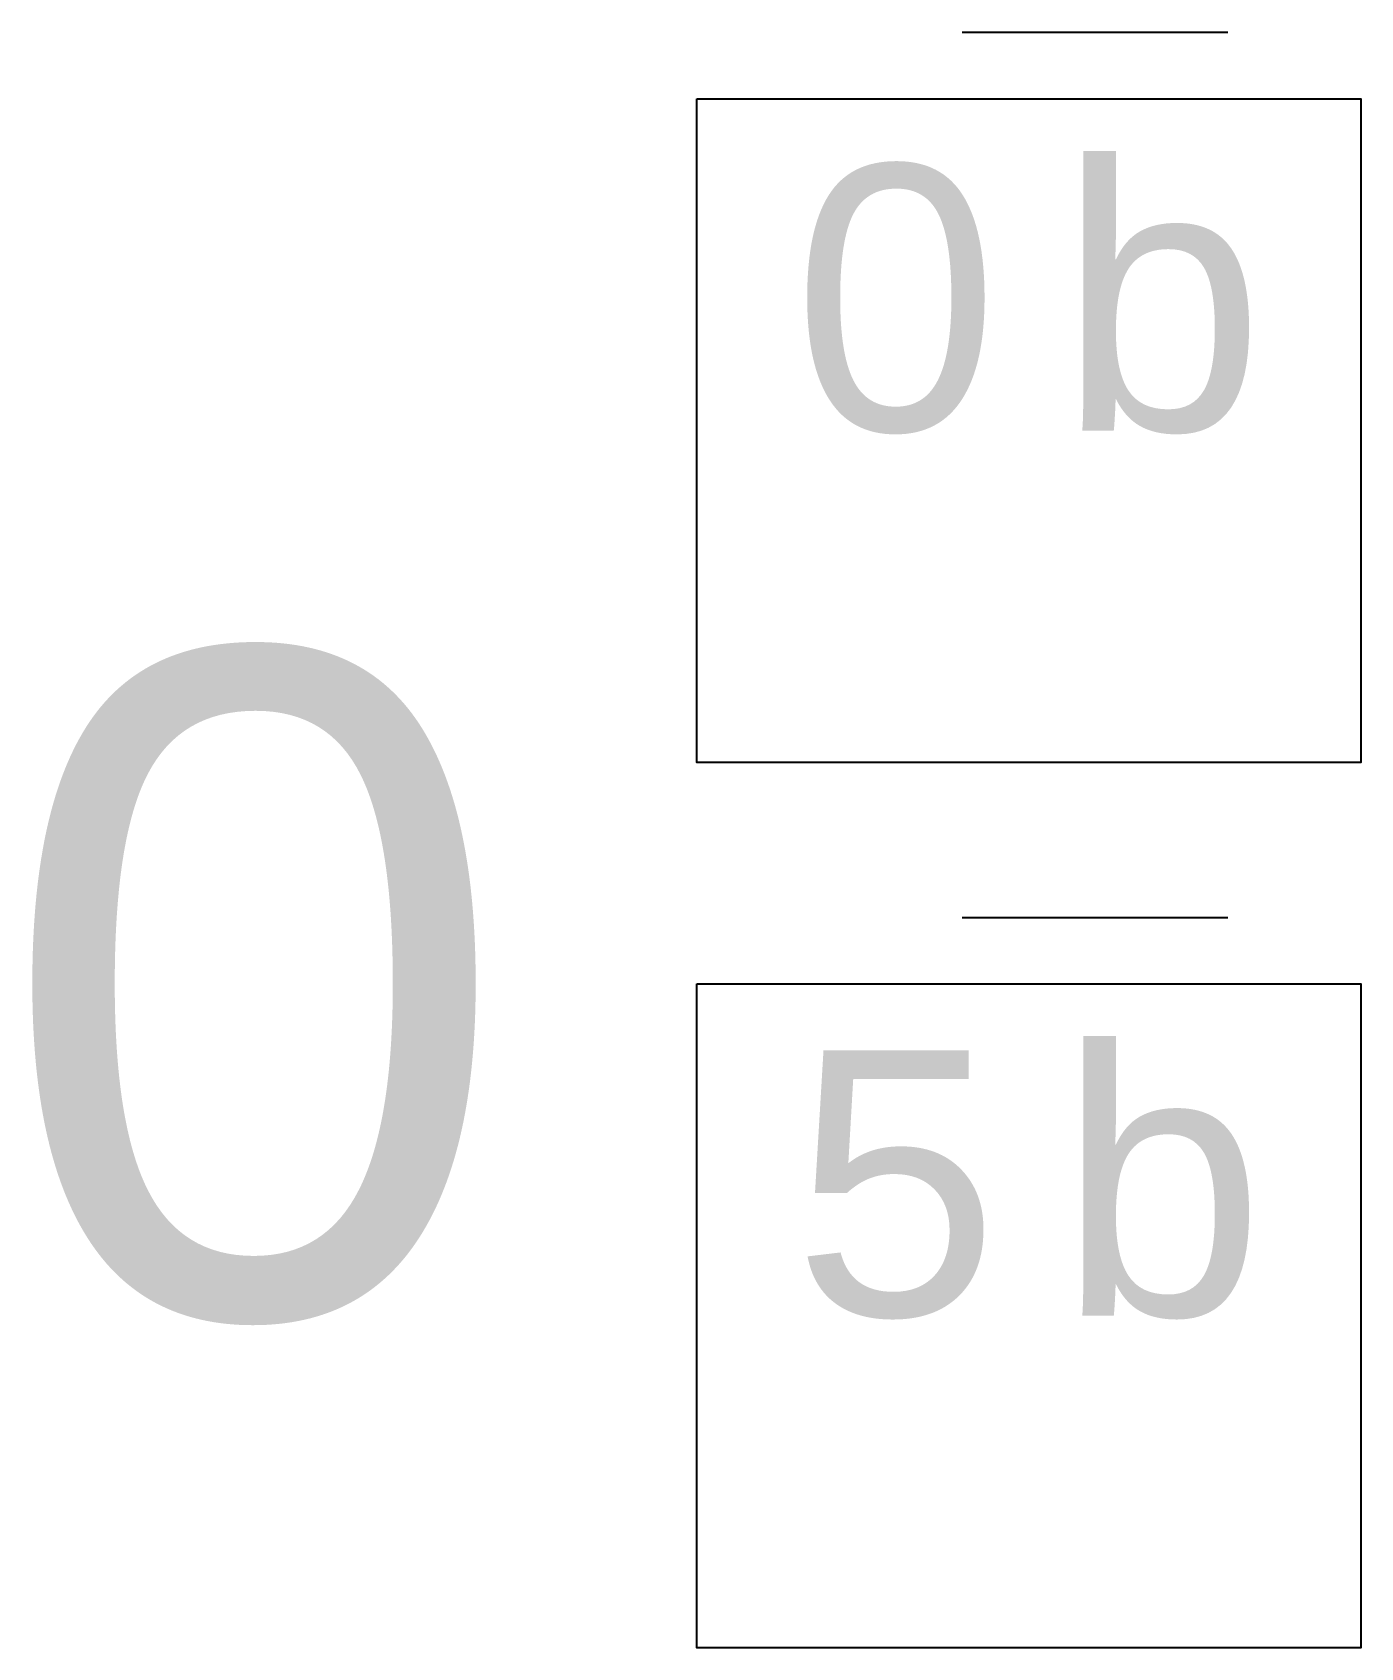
# Model space of a CAD drawing. Header units: inches. Extents: x 810 to 870, y 410 to 483.
import ezdxf
from ezdxf.enums import TextEntityAlignment as Align

# ---------------------------------------------------------------- set-up
doc = ezdxf.new("R2010")
doc.units = ezdxf.units.IN
doc.layers.get('0').update_dxf_attribs({"lineweight": 25, "true_color": 0xffffff})
doc.layers.add('blue', color=5, linetype='Continuous', true_color=0x0000ff)
doc.layers.add('z_annotations_thick', color=253, linetype='Continuous', lineweight=200, true_color=0xa0a0a4)
doc.styles.add('textstyle17', font='')
doc.styles.add('textstyle18', font='')
doc.styles.add('textstyle19', font='')
doc.styles.add('textstyle20', font='')
doc.styles.add('textstyle21', font='')
doc.styles.add('textstyle22', font='')
doc.styles.add('textstyle23', font='')
doc.styles.get('textstyle17').set_extended_font_data('Arial')
doc.styles.get('textstyle18').set_extended_font_data('Arial')
doc.styles.get('textstyle19').set_extended_font_data('Arial')
doc.styles.get('textstyle20').set_extended_font_data('Arial')
doc.styles.get('textstyle21').set_extended_font_data('Arial')
doc.styles.get('textstyle22').set_extended_font_data('Arial')
doc.styles.get('textstyle23').set_extended_font_data('Arial')

# ---------------------------------------------------------------- blocks, each defined once
blk = doc.blocks.new('block_0')
at = {"flags": 128}
blk.add_lwpolyline([(0, 10), (10, 10), (10, 0), (0, 0)], close=True, dxfattribs=at)
at = {"layer": 'blue'}
blk.add_line((4, 11), (8, 11), dxfattribs=at)
at = {"style": 'textstyle17'}
blk.add_attdef('0', text='', height=4, dxfattribs=at).set_placement((3, 7), align=Align.MIDDLE_CENTER)
at = {"layer": 'blue', "style": 'textstyle18'}
blk.add_attdef('b', text='', height=4, dxfattribs=at).set_placement((7, 7), align=Align.MIDDLE_CENTER)

msp = doc.modelspace()

# ---------------------------------------------------------------- block references
ref = msp.add_blockref('block_0', (840, 410), dxfattribs=dict(xscale=3, yscale=3))
ref.add_attrib('b', 'b', dxfattribs={"layer": 'blue', "height": 12, "style": 'textstyle20'}).set_placement((861, 431), align=Align.MIDDLE_CENTER)
ref.add_attrib('0', '5', dxfattribs={"height": 12, "style": 'textstyle21'}).set_placement((849, 431), align=Align.MIDDLE_CENTER)
at = {"layer": 'blue'}
ref = msp.add_blockref('block_0', (840, 450), dxfattribs=dict(at, xscale=3, yscale=3))
ref.add_attrib('0', '0', dxfattribs={"height": 12, "style": 'textstyle22'}).set_placement((849, 471), align=Align.MIDDLE_CENTER)
ref.add_attrib('b', 'b', dxfattribs={"height": 12, "style": 'textstyle23'}).set_placement((861, 471), align=Align.MIDDLE_CENTER)

# ---------------------------------------------------------------- texts
at = {"layer": 'z_annotations_thick', "style": 'textstyle19'}
msp.add_text('0', height=30, dxfattribs=at).set_placement((820, 440), align=Align.MIDDLE_CENTER)

doc.saveas('drawing.dxf')
